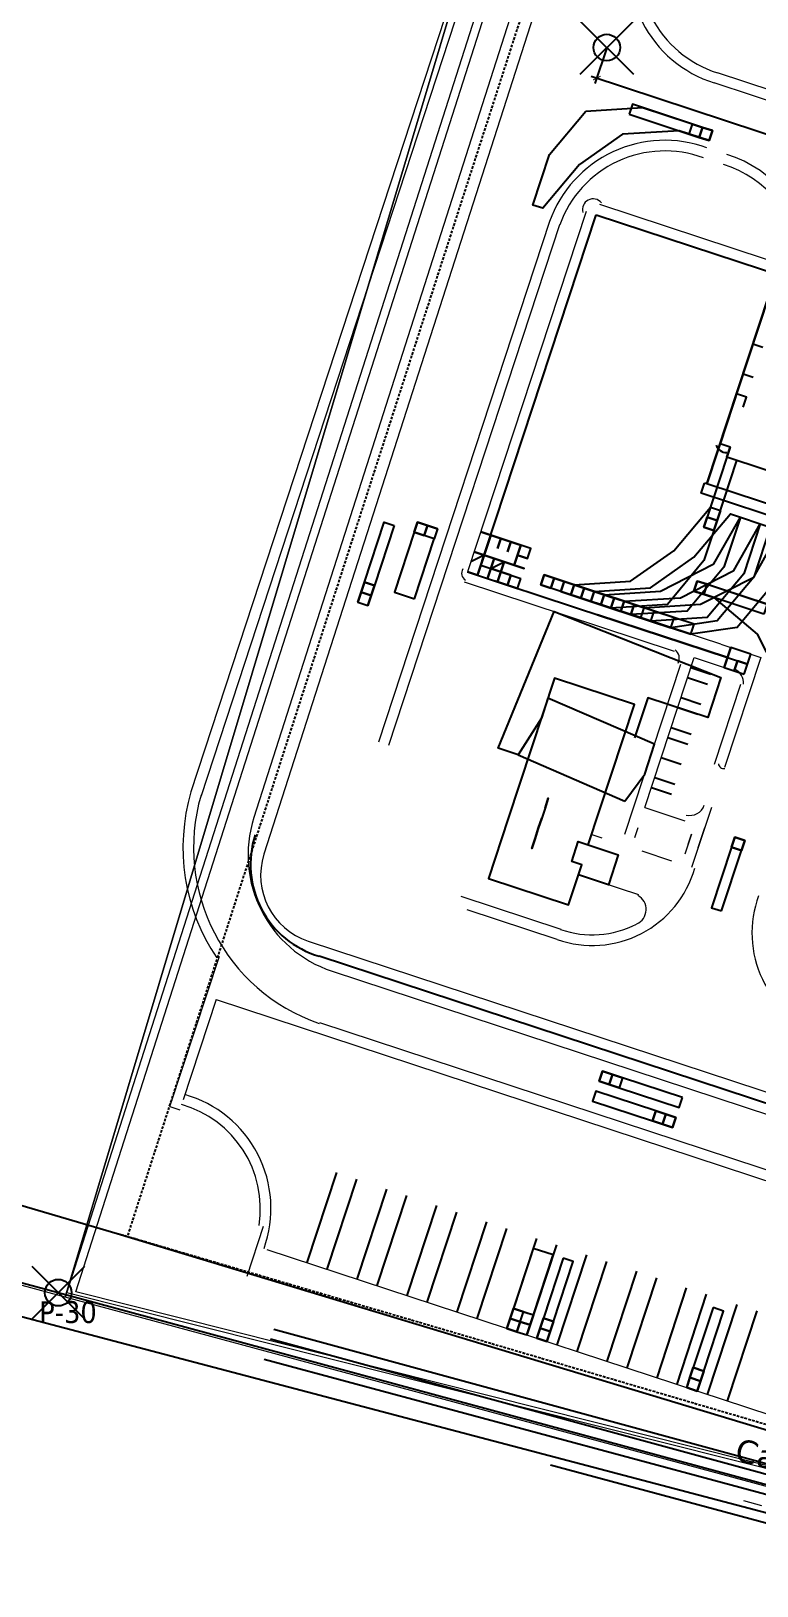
# Model space of a CAD drawing. Header units: metres. Extents: x 2 to 659295185, y -28 to 1124222152.
# Drawn here: x 654342.6 to 654479.2, y 1123222.7 to 1123515.1 of the extents above; entities that cross this region are included whole.
import ezdxf

# ---------------------------------------------------------------- set-up
doc = ezdxf.new("R2010")
doc.units = ezdxf.units.M
doc.header["$MEASUREMENT"] = 0
doc.header["$PDMODE"] = 35
doc.header["$PDSIZE"] = 5
for name, pattern in [('ACAD_ISO02W100', [15, 12, -3]), ('ACAD_ISO03W100', [30, 12, -18]), ('HIDDEN', [0.375, 0.25, -0.125])]:
    doc.linetypes.add(name, pattern=pattern)
doc.layers.get('0').update_dxf_attribs({"linetype": 'CONTINUOUS'})
for name, color, linetype in [('000PAREDES', 2, 'CONTINUOUS'), ('Acotado', 7, 'CONTINUOUS'), ('Canal de Riego', 5, 'CONTINUOUS'), ('COLUMNA', 9, 'CONTINUOUS'), ('CURVAS', 2, 'CONTINUOUS'), ('CVL_CURV_G', 42, 'CONTINUOUS'), ('Estructura', 1, 'CONTINUOUS'), ('Gabetero', 8, 'CONTINUOUS'), ('MANZANA', 30, 'CONTINUOUS'), ('Mueble 2', 6, 'CONTINUOUS'), ('PARCELA SL', 1, 'CONTINUOUS'), ('PARED', 7, 'CONTINUOUS'), ('PIEZA', 7, 'CONTINUOUS'), ('PUERTAS', 8, 'CONTINUOUS'), ('SANIT', 8, 'CONTINUOUS'), ('TABIQUE', 6, 'CONTINUOUS'), ('Textura', 8, 'CONTINUOUS'), ('TEXTURA PISO', 251, 'CONTINUOUS'), ('TRAMA-PISO', 8, 'CONTINUOUS'), ('VIA_ACCESO', 7, 'ACAD_ISO02W100'), ('Vialidad', 1, 'CONTINUOUS'), ('Vidrio', 160, 'CONTINUOUS'), ('Vista 1', 4, 'CONTINUOUS'), ('vista 4', 8, 'CONTINUOUS'), ('ÁREAS', 7, 'CONTINUOUS')]:
    doc.layers.add(name, color=color, linetype=linetype)
doc.layers.add('acera', color=32, linetype='CONTINUOUS', lineweight=20)
doc.layers.add('muebles', color=9, linetype='CONTINUOUS', lineweight=0)
doc.styles.add('FORMAT', font='swissl.ttf')
doc.styles.get("Standard").update_dxf_attribs({"font": 'tahoma.ttf'})
doc.dimstyles.new('1-1000', dxfattribs={"dimtxt": 2.2, "dimasz": 1.13, "dimexe": 1.1, "dimexo": 0.02, "dimgap": 0.022, "dimtad": 0, "dimzin": 1, "dimdsep": 46, "dimtxsty": 'FORMAT', "dimblk": 'ARCHTICK', "dimcen": 0.02, "dimdle": 1.1, "dimazin": 1, "dimtfac": 1, "dimtofl": 0, "dimtmove": 2, "dimatfit": 3, "dimldrblk": 'ARCHTICK', "dimfxl": 1, "dimtolj": 1, "dimtzin": 1, "dimarcsym": 1})

# ---------------------------------------------------------------- blocks, each defined once
blk = doc.blocks.new('_ArchTick')
at = {"color": 0, "linetype": 'ByBlock', "const_width": 0.15}
blk.add_lwpolyline([(-0.5, -0.5), (0.5, 0.5)], dxfattribs=at)
blk = doc.blocks.new('*D2441')
at = {"layer": 'Acotado', "color": 0, "lineweight": -2, "transparency": 16777216}
for p, q in [((654450.89, 1123511.94), (654448.67, 1123505.18)), ((654447.97, 1123506.57), (654550.06, 1123472.98)), ((654660.5, 1123436.64), (654558.4, 1123470.23)), ((654661.33, 1123442.7), (654659.11, 1123435.94))]:
    blk.add_line(p, q, dxfattribs=at)
at = {"layer": 'Acotado', "color": 0, "lineweight": -2, "transparency": 16777216, "xscale": 1.13, "yscale": 1.13, "zscale": 1.13}
for p, rotation in [((654449.01, 1123506.23), 161.7875527894801), ((654659.45, 1123436.99), 341.7875527894802)]:
    blk.add_blockref('_ArchTick', p, dxfattribs=dict(at, rotation=rotation))
at = {"layer": 'Acotado', "color": 0, "transparency": 16777216, "insert": (654554.23, 1123471.61), "char_height": 2.2, "attachment_point": 5, "rotation": 341.7876, "style": 'FORMAT'}
blk.add_mtext('\\A1;221.54', dxfattribs=at)

msp = doc.modelspace()

# ---------------------------------------------------------------- linework, layer by layer
at = {"flags": 128}
for points in [[(654426.5873, 1123412.7381), (654424.7068, 1123413.3568)], [(654427.2061, 1123414.6186), (654429.0866, 1123413.9998)], [(654473.5998, 1123397.2698), (654471.7193, 1123397.8886)], [(654473.5998, 1123397.2698), (654472.9811, 1123395.3893)], [(654477.3608, 1123396.0324), (654475.4803, 1123396.6511)], [(654477.9795, 1123397.9129), (654476.099, 1123398.5316)], [(654466.1021, 1123393.4845), (654469.8631, 1123392.2471)], [(654466.7209, 1123395.365), (654470.4819, 1123394.1276)], [(654464.2459, 1123387.843), (654468.0069, 1123386.6056)], [(654464.8647, 1123389.7235), (654468.6257, 1123388.4861)], [(654463.0085, 1123384.082), (654466.7695, 1123382.8446)], [(654462.3898, 1123382.2015), (654466.1507, 1123380.9641)], [(654461.1523, 1123378.4405), (654464.9133, 1123377.2031)], [(654459.2961, 1123372.799), (654463.0571, 1123371.5616)], [(654459.9148, 1123374.6795), (654463.6758, 1123373.4421)], [(654439.278, 1123368.9651), (654439.8967, 1123370.8456), (654439.278, 1123368.9651), (654438.6592, 1123367.0846), (654438.0124, 1123365.1186), (654437.3937, 1123363.2381), (654436.7749, 1123361.3576), (654437.3937, 1123363.2381), (654436.7749, 1123361.3576), (654437.3937, 1123363.2381), (654436.7749, 1123361.3576), (654437.3937, 1123363.2381), (654438.0124, 1123365.1186), (654437.3937, 1123363.2381), (654438.0124, 1123365.1186), (654438.6592, 1123367.0846), (654438.0124, 1123365.1186)], [(654400.0473, 1123300.4045), (654394.4787, 1123283.48)], [(654403.8083, 1123299.167), (654398.2397, 1123282.2425)], [(654409.4498, 1123297.3109), (654403.8812, 1123280.3864)], [(654413.2108, 1123296.0734), (654407.6422, 1123279.1489)], [(654418.8523, 1123294.2172), (654413.2837, 1123277.2927)], [(654422.6133, 1123292.9797), (654417.0447, 1123276.0553)], [(654428.2548, 1123291.1236), (654422.6862, 1123274.1991)], [(654432.0158, 1123289.8861), (654426.4472, 1123272.9616)], [(654437.6573, 1123288.0299), (654432.0887, 1123271.1054)], [(654441.4183, 1123286.7925), (654435.8497, 1123269.868)], [(654447.0598, 1123284.9363), (654441.4912, 1123268.0118)], [(654450.8208, 1123283.6988), (654445.2522, 1123266.7743)], [(654456.4623, 1123281.8426), (654450.8937, 1123264.9181)], [(654460.2232, 1123280.6052), (654454.6547, 1123263.6807)], [(654465.8647, 1123278.749), (654460.2962, 1123261.8245)], [(654469.6257, 1123277.5115), (654464.0572, 1123260.587)], [(654475.3527, 1123275.6272), (654469.7842, 1123258.7027)], [(654479.1137, 1123274.3897), (654473.5452, 1123257.4652)]]:
    msp.add_lwpolyline(points, dxfattribs=at)
at = {"layer": '000PAREDES', "flags": 128}
for points in [[(654181.86, 1123340.9322), (654358.7735, 1123288.9756)], [(654358.7735, 1123288.9756), (654517.8529, 1123240.8472)]]:
    msp.add_lwpolyline(points, dxfattribs=at)
at = {"layer": 'acera'}
msp.add_line((654580.823, 1123469.2105), (654471.116, 1123505.3067), dxfattribs=at)
at = {"layer": 'acera', "flags": 128}
for points in [[(654475.2877, 1123636.7621), (654386.3908, 1123360.2667, 0.41222559), (654394.7038, 1123343.9389), (654534.7679, 1123297.8544)], [(654461.6271, 1123607.9116), (654384.4882, 1123367.1561, 0.41193128), (654399.2029, 1123338.2904), (654533.5305, 1123294.0934)]]:
    msp.add_lwpolyline(points, format="xyb", dxfattribs=at)
for points in [[(654432.8015, 1123548.9826), (654374.5752, 1123371.2808)], [(654429.5388, 1123545.3591), (654372.6483, 1123372.0069)], [(654582.7559, 1123470.6803), (654471.7209, 1123507.2135)], [(654447.0092, 1123481.1402), (654424.7068, 1123413.3568)], [(654449.5366, 1123482.4875), (654487.1466, 1123470.1129)], [(654440.1303, 1123479.2354), (654407.9282, 1123381.364)], [(654442.0108, 1123478.6167), (654409.8087, 1123380.7453)], [(654424.0881, 1123411.4763), (654442.8931, 1123405.289)], [(654442.8931, 1123405.289), (654463.5786, 1123398.483)], [(654472.338, 1123399.7691), (654449.7721, 1123407.1938)], [(654472.338, 1123399.7691), (654479.86, 1123397.2941)], [(654454.322, 1123364.0153), (654464.8404, 1123395.9837)], [(654458.0586, 1123369.038), (654467.3396, 1123397.2455)], [(654467.3396, 1123397.2455), (654474.8616, 1123394.7706)], [(654479.86, 1123397.2941), (654473.054, 1123376.6086)], [(654471.1735, 1123377.2274), (654476.1234, 1123392.2714)], [(654458.0586, 1123369.038), (654465.5806, 1123366.5631)], [(654459.9391, 1123368.4193), (654465.5806, 1123366.5631)], [(654470.5791, 1123369.0866), (654466.8667, 1123357.8036)], [(654448.0617, 1123363.9909), (654449.9422, 1123363.3722)], [(654456.2025, 1123363.3965), (654456.8212, 1123365.277)], [(654466.8424, 1123364.0639), (654465.605, 1123360.3029)], [(654466.2237, 1123362.1834), (654466.8424, 1123364.0639)], [(654468.1042, 1123361.5646), (654469.3416, 1123365.3256)], [(654457.4642, 1123360.8973), (654463.1057, 1123359.0411)], [(654445.5587, 1123356.3835), (654456.8417, 1123352.6711)], [(654442.2831, 1123346.1225), (654423.4781, 1123352.3098)], [(654441.5392, 1123344.2341), (654424.6147, 1123349.8026)], [(654368.6975, 1123312.8034), (654378.0066, 1123341.0964)], [(654377.4122, 1123332.9556), (654371.1967, 1123314.0652)], [(654377.4122, 1123332.9556), (654520.4156, 1123285.9041)], [(654396.8359, 1123328.6488), (654521.0343, 1123287.7846)], [(654368.6975, 1123312.8034), (654370.578, 1123312.1847)], [(654383.22, 1123280.9322), (654386.3137, 1123290.3347)], [(654386.9567, 1123285.9549), (654499.8721, 1123248.803)]]:
    msp.add_lwpolyline(points, dxfattribs=at)
at = {"layer": 'acera'}
for centre, radius, start, end in [((654472.9046, 1123377.3836), 1, 185.157186, 280.915934), ((654365.4277, 1123293.6395), 22.28, 340.356535, 74.228179), ((654365.4277, 1123293.6395), 20.28, 351.008556, 74.479136)]:
    msp.add_arc(centre, radius, start, end, dxfattribs=at)
for centre, major_axis, start_param, end_param in [((654478.0524, 1123527.2359), (11.2932, -20.0366), 3.87899652, 5.46358957), ((654478.0331, 1123527.2424), (10.3111, -18.2943), 3.87878662, 5.46463903), ((654461.8048, 1123471.5269), (-21.8256, 7.2555), 4.68165392, 6.26242738), ((654461.8048, 1123471.5269), (-19.9277, 6.6246), 4.6783816, 6.2601838), ((654466.61, 1123469.9423), (-19.9162, 6.6208), 3.55918526, 4.73220603), ((654466.6027, 1123469.9319), (-21.8256, 7.2555), 3.52506043, 4.73055447), ((654448.3208, 1123481.5131), (1.4733, 1.3525), 6.21615805, 8.95908251), ((654425.073, 1123413.127), (1.4732, -0.2821), 2.77038511, 4.36361509), ((654462.5516, 1123397.1111), (1.8995, -0.626), 6.14386635, 7.52971367), ((654473.6379, 1123392.4107), (2.8491, -0.9396), 0.26257411, 1.41099162), ((654408.1406, 1123361.5524), (-30.4553, 17.2474), 0.23065284, 1.75514606), ((654408.1406, 1123361.5524), (-32.1956, 18.233), 0.22883102, 1.11166589), ((654466.4473, 1123370.5563), (2.8497, -0.9376), 4.81654623, 6.23968782), ((654448.2056, 1123363.1084), (6.2508, 18.9981), 3.12201808, 4.75329542), ((654455.2987, 1123349.8914), (0.9376, 2.8497), 3.88255212, 6.09431997), ((654498.2023, 1123345.4641), (-6.2508, -18.9981), 4.67225589, 6.28928767), ((654448.2056, 1123363.1084), (5.6257, 17.0983), 3.11998911, 3.93792471)]:
    msp.add_ellipse(centre, major_axis=major_axis, ratio=1, start_param=start_param, end_param=end_param, dxfattribs=at)
at = {"layer": 'Acotado'}
for p, q in [((654347.6777, 1123277.8224), (654203.7279, 1123315.8206)), ((654522.1279, 1123230.5025), (654347.6777, 1123277.8224))]:
    msp.add_line(p, q, dxfattribs=at)
msp.add_point((654347.6777, 1123277.8224), dxfattribs=at)
at = {"layer": 'Canal de Riego'}
for points in [[(654388.2671, 1123270.9352), (654499.2777, 1123240.6623)], [(654498.659, 1123238.7818), (654387.6484, 1123269.0547)]]:
    msp.add_lwpolyline(points, dxfattribs=at)
at = {"layer": 'COLUMNA'}
for points in [[(654424.7068, 1123413.3568), (654426.5873, 1123412.7381)], [(654472.9811, 1123395.3893), (654473.5998, 1123397.2698)], [(654474.8616, 1123394.7706), (654475.4803, 1123396.6511)]]:
    msp.add_lwpolyline(points, dxfattribs=at)
at = {"layer": 'CURVAS', "lineweight": 0}
for points in [[(654349, 1123277), (654205, 1123316), (654415, 1123988), (654543, 1123924), (654349, 1123277)], [(654523, 1123230), (654349, 1123277), (654543, 1123924), (654601, 1123889), (654601, 1123826), (654687, 1123450), (654509, 1123414), (654592, 1123230), (654523, 1123230)]]:
    msp.add_lwpolyline(points, dxfattribs=at)
at = {"layer": 'CVL_CURV_G', "color": 7, "flags": 128}
msp.add_lwpolyline([(654447.4149, 1123362.025), (654456.1052, 1123388.4374), (654441.0612, 1123393.3873), (654432.3709, 1123366.9748), (654428.6585, 1123355.6918), (654443.7025, 1123350.742), (654446.1774, 1123358.264), (654444.2969, 1123358.8827), (654445.5344, 1123362.6437), (654447.4149, 1123362.025), (654453.0564, 1123360.1688), (654451.2002, 1123354.5273), (654445.5587, 1123356.3835)], dxfattribs=at)
at = {"layer": 'Estructura', "linetype": 'HIDDEN', "ltscale": 2, "flags": 128}
for points in [[(654473.4072, 1123637.3809), (654360.654, 1123288.3569)], [(654358.7735, 1123288.9756), (654537.4821, 1123236.4284)]]:
    msp.add_lwpolyline(points, dxfattribs=at)
at = {"layer": 'Estructura', "flags": 128}
for points in [[(654427.1818, 1123420.8788), (654429.0622, 1123420.2601)], [(654425.9443, 1123417.1178), (654427.8248, 1123416.4991)], [(654424.7068, 1123413.3568), (654426.5873, 1123412.7381)]]:
    msp.add_lwpolyline(points, close=True, dxfattribs=at)
for points in [[(654436.5842, 1123417.7851), (654434.7037, 1123418.4039)], [(654435.3468, 1123414.0241), (654433.4663, 1123414.6429)], [(654434.1093, 1123410.2631), (654432.2288, 1123410.8819)]]:
    msp.add_lwpolyline(points, dxfattribs=at)
at = {"layer": 'Gabetero', "linetype": 'ACAD_ISO03W100', "ltscale": 0.2}
msp.add_lwpolyline([(654429.0622, 1123420.2601), (654427.1818, 1123420.8788)], dxfattribs=at)
msp.add_lwpolyline([(654426.5873, 1123412.7381), (654427.2061, 1123414.6186), (654432.8476, 1123412.7624), (654432.2288, 1123410.8819)], close=True, dxfattribs=at)
at = {"layer": 'MANZANA', "lineweight": -3}
msp.add_line((656566, 1122688), (653627, 1123461), dxfattribs=at)
at = {"layer": 'Mueble 2', "flags": 128}
for points in [[(654475.4803, 1123396.6511), (654474.8616, 1123394.7706)], [(654475.4803, 1123396.6511), (654477.3608, 1123396.0324)], [(654477.9795, 1123397.9129), (654476.099, 1123398.5316)], [(654477.9795, 1123397.9129), (654476.099, 1123398.5316)], [(654476.7421, 1123394.1519), (654477.9795, 1123397.9129)], [(654477.3608, 1123396.0324), (654477.9795, 1123397.9129)], [(654477.3608, 1123396.0324), (654477.9795, 1123397.9129)], [(654474.8616, 1123394.7706), (654476.7421, 1123394.1519)]]:
    msp.add_lwpolyline(points, dxfattribs=at)
at = {"layer": 'muebles', "flags": 128}
msp.add_lwpolyline([(654431.5858, 1123415.2616), (654429.7053, 1123415.8803)], dxfattribs=at)
msp.add_lwpolyline([(654431.5858, 1123415.2616), (654429.7053, 1123415.8803), (654431.5858, 1123415.2616)], close=True, dxfattribs=at)
at = {"layer": 'PARCELA SL', "lineweight": 0}
for points in [[(654553.2977, 1123914.8224), (654590.2977, 1123893.8224), (654650.2977, 1123875.8224), (654699.2977, 1123833.8224), (654519.2977, 1123451.8224), (654600.2977, 1123415.8224), (654524.2977, 1123233.8224), (654349.2977, 1123277.8224), (654553.2977, 1123914.8224)], [(654555, 1123915), (654592, 1123894), (654652, 1123876), (654701, 1123834), (654521, 1123452), (654602, 1123416), (654526, 1123234), (654351, 1123278), (654555, 1123915)]]:
    msp.add_lwpolyline(points, dxfattribs=at)
at = {"layer": 'PARED', "flags": 128}
for points in [[(654426.5873, 1123412.7381), (654448.8897, 1123480.5215)], [(654426.5873, 1123412.7381), (654448.8897, 1123480.5215)], [(654448.8897, 1123480.5215), (654484.6192, 1123468.7656)], [(654448.8897, 1123480.5215), (654484.6192, 1123468.7656)], [(654494.1676, 1123428.1106), (654473.4821, 1123434.9167)], [(654429.0622, 1123420.2601), (654427.8248, 1123416.4991)], [(654429.0622, 1123420.2601), (654428.4435, 1123418.3796)], [(654429.0622, 1123420.2601), (654434.7037, 1123418.4039)], [(654434.7037, 1123418.4039), (654429.0622, 1123420.2601)], [(654426.5873, 1123412.7381), (654427.8248, 1123416.4991)], [(654427.8248, 1123416.4991), (654429.7053, 1123415.8803)], [(654427.8248, 1123416.4991), (654429.7053, 1123415.8803)], [(654433.4663, 1123414.6429), (654434.085, 1123416.5234)], [(654434.085, 1123416.5234), (654433.4663, 1123414.6429)], [(654424.7068, 1123413.3568), (654434.1093, 1123410.2631)], [(654428.4678, 1123412.1193), (654429.0866, 1123413.9998)], [(654428.4678, 1123412.1193), (654429.0866, 1123413.9998)], [(654429.7053, 1123415.8803), (654431.5858, 1123415.2616)], [(654429.7053, 1123415.8803), (654431.5858, 1123415.2616)], [(654430.9671, 1123413.3811), (654430.3483, 1123411.5006)], [(654430.9671, 1123413.3811), (654430.3483, 1123411.5006)], [(654432.8476, 1123412.7624), (654430.9671, 1123413.3811)], [(654430.9671, 1123413.3811), (654432.8476, 1123412.7624)], [(654431.5858, 1123415.2616), (654435.3468, 1123414.0241)], [(654431.5858, 1123415.2616), (654433.4663, 1123414.6429)], [(654433.4663, 1123414.6429), (654435.3468, 1123414.0241)], [(654426.5873, 1123412.7381), (654462.3168, 1123400.9822)], [(654426.5873, 1123412.7381), (654462.3168, 1123400.9822)], [(654426.5873, 1123412.7381), (654428.4678, 1123412.1193)], [(654428.4678, 1123412.1193), (654430.3483, 1123411.5006)], [(654432.8476, 1123412.7624), (654432.2288, 1123410.8819)], [(654432.8476, 1123412.7624), (654434.7281, 1123412.1436)], [(654432.8476, 1123412.7624), (654434.7281, 1123412.1436)], [(654434.1093, 1123410.2631), (654434.7281, 1123412.1436)], [(654434.1093, 1123410.2631), (654434.7281, 1123412.1436)], [(654449.1533, 1123405.3133), (654473.5998, 1123397.2698)], [(654473.5998, 1123397.2698), (654449.1533, 1123405.3133)], [(654474.2185, 1123399.1503), (654472.9811, 1123395.3893)], [(654474.2185, 1123399.1503), (654472.9811, 1123395.3893)], [(654474.2185, 1123399.1503), (654473.5998, 1123397.2698)], [(654474.2185, 1123399.1503), (654473.5998, 1123397.2698)], [(654476.099, 1123398.5316), (654474.2185, 1123399.1503)], [(654476.099, 1123398.5316), (654474.2185, 1123399.1503)], [(654473.5998, 1123397.2698), (654475.4803, 1123396.6511)], [(654474.8616, 1123394.7706), (654475.4803, 1123396.6511)], [(654472.9811, 1123395.3893), (654474.8616, 1123394.7706)]]:
    msp.add_lwpolyline(points, dxfattribs=at)
for points in [[(654428.4435, 1123418.3796), (654429.0622, 1123420.2601)], [(654429.0622, 1123420.2601), (654428.4435, 1123418.3796), (654429.0622, 1123420.2601)], [(654429.0622, 1123420.2601), (654428.4435, 1123418.3796)]]:
    msp.add_lwpolyline(points, close=True, dxfattribs=at)
at = {"layer": 'PARED'}
msp.add_point((654450.8972, 1123511.9592), dxfattribs=at)
at = {"layer": 'PIEZA', "flags": 128}
for points in [[(654427.8248, 1123416.4991), (654425.3256, 1123415.2373)], [(654427.2061, 1123414.6186), (654427.8248, 1123416.4991), (654427.2061, 1123414.6186), (654427.8248, 1123416.4991), (654427.2061, 1123414.6186), (654427.8248, 1123416.4991), (654427.2061, 1123414.6186), (654427.8248, 1123416.4991), (654425.9443, 1123417.1178)], [(654426.5873, 1123412.7381), (654427.2061, 1123414.6186), (654427.8248, 1123416.4991)], [(654429.7053, 1123415.8803), (654429.0866, 1123413.9998), (654429.7053, 1123415.8803), (654429.0866, 1123413.9998), (654429.7053, 1123415.8803), (654429.0866, 1123413.9998), (654429.7053, 1123415.8803), (654427.8248, 1123416.4991), (654427.2061, 1123414.6186), (654427.8248, 1123416.4991), (654427.2061, 1123414.6186)], [(654427.2061, 1123414.6186), (654427.8248, 1123416.4991)], [(654435.9655, 1123415.9046), (654434.085, 1123416.5234), (654435.9655, 1123415.9046), (654436.5842, 1123417.7851), (654434.7037, 1123418.4039)], [(654429.0866, 1123413.9998), (654428.4678, 1123412.1193)], [(654431.5858, 1123415.2616), (654430.9671, 1123413.3811), (654431.5858, 1123415.2616), (654429.7053, 1123415.8803), (654429.0866, 1123413.9998), (654429.7053, 1123415.8803), (654429.0866, 1123413.9998), (654429.7053, 1123415.8803), (654429.0866, 1123413.9998), (654429.7053, 1123415.8803), (654429.0866, 1123413.9998), (654429.7053, 1123415.8803), (654429.0866, 1123413.9998), (654429.7053, 1123415.8803), (654429.0866, 1123413.9998), (654429.7053, 1123415.8803), (654429.0866, 1123413.9998)], [(654430.9671, 1123413.3811), (654429.0866, 1123413.9998), (654430.9671, 1123413.3811), (654432.8476, 1123412.7624)], [(654431.5858, 1123415.2616), (654430.9671, 1123413.3811)], [(654433.4663, 1123414.6429), (654431.5858, 1123415.2616), (654433.4663, 1123414.6429), (654435.3468, 1123414.0241)]]:
    msp.add_lwpolyline(points, dxfattribs=at)
for points in [[(654427.2061, 1123414.6186), (654427.8248, 1123416.4991), (654427.2061, 1123414.6186)], [(654428.4678, 1123412.1193), (654429.0866, 1123413.9998)], [(654430.3483, 1123411.5006), (654430.9671, 1123413.3811)], [(654430.3483, 1123411.5006), (654430.9671, 1123413.3811)], [(654430.9671, 1123413.3811), (654431.5858, 1123415.2616)]]:
    msp.add_lwpolyline(points, close=True, dxfattribs=at)
at = {"layer": 'PUERTAS', "flags": 128}
msp.add_lwpolyline([(654429.0866, 1123413.9998), (654431.5858, 1123415.2616), (654430.9671, 1123413.3811), (654429.0866, 1123413.9998), (654429.7053, 1123415.8803)], dxfattribs=at)
for points in [[(654430.9671, 1123413.3811), (654431.5858, 1123415.2616)], [(654433.4663, 1123414.6429), (654435.3468, 1123414.0241)]]:
    msp.add_lwpolyline(points, close=True, dxfattribs=at)
at = {"layer": 'SANIT', "flags": 128}
for points in [[(654429.0622, 1123420.2601), (654427.8248, 1123416.4991)], [(654430.324, 1123417.7608), (654430.9427, 1123419.6413)], [(654430.324, 1123417.7608), (654430.9427, 1123419.6413)], [(654430.9427, 1123419.6413), (654430.324, 1123417.7608)], [(654430.9427, 1123419.6413), (654430.324, 1123417.7608)], [(654432.2045, 1123417.1421), (654432.8232, 1123419.0226)], [(654432.2045, 1123417.1421), (654432.8232, 1123419.0226)], [(654432.8232, 1123419.0226), (654432.2045, 1123417.1421)], [(654432.8232, 1123419.0226), (654432.2045, 1123417.1421)], [(654434.085, 1123416.5234), (654434.7037, 1123418.4039)], [(654434.085, 1123416.5234), (654434.7037, 1123418.4039)], [(654434.7037, 1123418.4039), (654434.085, 1123416.5234)], [(654434.7037, 1123418.4039), (654434.085, 1123416.5234)], [(654426.5873, 1123412.7381), (654427.2061, 1123414.6186)], [(654428.4678, 1123412.1193), (654429.0866, 1123413.9998)], [(654430.3483, 1123411.5006), (654430.9671, 1123413.3811)]]:
    msp.add_lwpolyline(points, dxfattribs=at)
for points in [[(654427.2061, 1123414.6186), (654426.5873, 1123412.7381), (654427.2061, 1123414.6186)], [(654429.0866, 1123413.9998), (654428.4678, 1123412.1193), (654429.0866, 1123413.9998)], [(654430.9671, 1123413.3811), (654430.3483, 1123411.5006), (654430.9671, 1123413.3811)]]:
    msp.add_lwpolyline(points, close=True, dxfattribs=at)
at = {"layer": 'SANIT'}
msp.add_lwpolyline([(654433.4663, 1123414.6429), (654431.5858, 1123415.2616)], dxfattribs=at)
at = {"layer": 'TABIQUE', "flags": 128}
for points in [[(654427.8248, 1123416.4991), (654429.7053, 1123415.8803)], [(654426.5873, 1123412.7381), (654427.2061, 1123414.6186)], [(654426.5873, 1123412.7381), (654427.2061, 1123414.6186)], [(654427.2061, 1123414.6186), (654429.0866, 1123413.9998)], [(654427.2061, 1123414.6186), (654429.0866, 1123413.9998)], [(654430.9671, 1123413.3811), (654429.0866, 1123413.9998)], [(654430.3483, 1123411.5006), (654430.9671, 1123413.3811)], [(654430.3483, 1123411.5006), (654430.9671, 1123413.3811)], [(654432.2288, 1123410.8819), (654432.8476, 1123412.7624)], [(654432.2288, 1123410.8819), (654432.8476, 1123412.7624)], [(654434.1093, 1123410.2631), (654432.2288, 1123410.8819)], [(654434.1093, 1123410.2631), (654434.7281, 1123412.1436)], [(654434.1093, 1123410.2631), (654434.7281, 1123412.1436)]]:
    msp.add_lwpolyline(points, dxfattribs=at)
at = {"layer": 'Textura'}
for points in [[(654446.9644, 1123500.0064), (654457.6044, 1123500.6737), (654470.7679, 1123496.3426), (654470.1491, 1123494.4621), (654464.5076, 1123496.3183), (654453.8677, 1123495.651), (654445.7513, 1123489.9852), (654438.8685, 1123481.7347), (654436.988, 1123482.3534), (654440.1098, 1123491.8414)], [(654444.7493, 1123410.9305), (654455.3892, 1123411.5978), (654463.5338, 1123417.3491), (654470.3884, 1123425.5142), (654472.2689, 1123424.8954), (654469.1753, 1123415.4929), (654462.2925, 1123407.2424), (654451.6526, 1123406.5751), (654438.4891, 1123410.9062), (654439.1078, 1123412.7867)], [(654448.5103, 1123409.693), (654459.1502, 1123410.3604), (654467.2948, 1123416.1117), (654474.1494, 1123424.2767), (654476.0299, 1123423.658), (654472.9363, 1123414.2555), (654466.0535, 1123406.005), (654455.4136, 1123405.3376), (654442.2501, 1123409.6687), (654442.8688, 1123411.5492)], [(654450.3908, 1123409.0743), (654461.0307, 1123409.7417), (654471.0558, 1123414.8742), (654476.0299, 1123423.658), (654479.7909, 1123422.4205), (654476.6973, 1123413.018), (654469.8145, 1123404.7675), (654459.1745, 1123404.1002), (654446.0111, 1123408.4313), (654446.6298, 1123410.3118)], [(654454.1518, 1123407.8368), (654464.7917, 1123408.5042), (654474.8168, 1123413.6368), (654479.7909, 1123422.4205), (654481.6714, 1123421.8018), (654478.5778, 1123412.3993), (654471.695, 1123404.1488), (654462.9355, 1123402.8627), (654449.7721, 1123407.1938), (654450.3908, 1123409.0743)], [(654457.9128, 1123406.5994), (654468.5527, 1123407.2667), (654478.5778, 1123412.3993), (654483.5519, 1123421.1831), (654485.4324, 1123420.5643), (654482.3388, 1123411.1618), (654475.456, 1123402.9113), (654466.6965, 1123401.6252), (654453.5331, 1123405.9563), (654454.1518, 1123407.8368)], [(654471.052, 1123408.5285), (654479.217, 1123401.6739), (654484.2641, 1123391.6769), (654483.0509, 1123381.6557), (654484.9314, 1123381.037), (654488.0251, 1123390.4395), (654487.3577, 1123401.0794), (654481.0732, 1123407.3154), (654467.9097, 1123411.6465), (654467.291, 1123409.766)], [(654454.2976, 1123370.2755), (654458.0343, 1123375.2982), (654459.8905, 1123380.9397), (654439.8238, 1123389.6263), (654438.5863, 1123385.8653), (654434.2309, 1123378.962)]]:
    msp.add_lwpolyline(points, close=True, dxfattribs=at)
at = {"layer": 'Textura', "flags": 128}
msp.add_lwpolyline([(654434.7037, 1123418.4039), (654434.085, 1123416.5234)], dxfattribs=at)
at = {"layer": 'Textura'}
msp.add_lwpolyline([(654434.2309, 1123378.962), (654430.4699, 1123380.1995), (654441.0126, 1123405.9077), (654472.3624, 1123393.5088), (654469.8874, 1123385.9868), (654458.6044, 1123389.6992), (654456.1295, 1123382.1772)], dxfattribs=at)
at = {"layer": 'TEXTURA PISO', "flags": 128}
for points in [[(654455.1051, 1123499.412), (654466.3881, 1123495.6996), (654467.0069, 1123497.5801), (654455.7239, 1123501.2925)], [(654468.2686, 1123495.0809), (654466.3881, 1123495.6996)], [(654466.3881, 1123495.6996), (654468.2686, 1123495.0809), (654466.3881, 1123495.6996)], [(654467.0069, 1123497.5801), (654468.8874, 1123496.9614), (654467.0069, 1123497.5801)], [(654467.0069, 1123497.5801), (654468.8874, 1123496.9614)], [(654468.2686, 1123495.0809), (654468.8874, 1123496.9614), (654468.2686, 1123495.0809)], [(654468.8874, 1123496.9614), (654468.2686, 1123495.0809)], [(654470.7679, 1123496.3426), (654468.8874, 1123496.9614), (654470.7679, 1123496.3426)], [(654470.7679, 1123496.3426), (654468.8874, 1123496.9614)], [(654470.7679, 1123496.3426), (654468.8874, 1123496.9614)], [(654470.7679, 1123496.3426), (654470.1491, 1123494.4621)], [(654470.1491, 1123494.4621), (654470.7679, 1123496.3426)], [(654470.1491, 1123494.4621), (654468.2686, 1123495.0809)], [(654470.1491, 1123494.4621), (654468.2686, 1123495.0809)], [(654468.2686, 1123495.0809), (654470.1491, 1123494.4621), (654468.2686, 1123495.0809)], [(654473.4821, 1123434.9167), (654469.7697, 1123423.6337), (654471.6502, 1123423.0149), (654475.3626, 1123434.2979)], [(654410.9003, 1123422.0676), (654407.1879, 1123410.7846), (654405.3074, 1123411.4034), (654409.0198, 1123422.6864)], [(654414.6613, 1123420.8302), (654415.28, 1123422.7107), (654414.6613, 1123420.8302)], [(654415.28, 1123422.7107), (654414.6613, 1123420.8302)], [(654415.28, 1123422.7107), (654417.1605, 1123422.0919)], [(654417.1605, 1123422.0919), (654415.28, 1123422.7107)], [(654417.1605, 1123422.0919), (654416.5418, 1123420.2114)], [(654417.1605, 1123422.0919), (654419.041, 1123421.4732), (654418.4223, 1123419.5927), (654416.5418, 1123420.2114)], [(654419.041, 1123421.4732), (654417.1605, 1123422.0919), (654419.041, 1123421.4732)], [(654469.7697, 1123423.6337), (654469.151, 1123421.7532), (654469.7697, 1123423.6337)], [(654469.7697, 1123423.6337), (654471.6502, 1123423.0149), (654469.7697, 1123423.6337)], [(654471.6502, 1123423.0149), (654469.7697, 1123423.6337)], [(654471.0315, 1123421.1344), (654471.6502, 1123423.0149)], [(654471.6502, 1123423.0149), (654471.0315, 1123421.1344), (654471.6502, 1123423.0149)], [(654414.7099, 1123408.3097), (654418.4223, 1123419.5927), (654414.6613, 1123420.8302), (654410.9489, 1123409.5472)], [(654416.5418, 1123420.2114), (654414.6613, 1123420.8302)], [(654416.5418, 1123420.2114), (654414.6613, 1123420.8302), (654416.5418, 1123420.2114)], [(654471.0315, 1123421.1344), (654469.151, 1123421.7532)], [(654404.6887, 1123409.5229), (654404.07, 1123407.6424), (654405.9505, 1123407.0236), (654406.5692, 1123408.9041), (654407.1879, 1123410.7846), (654405.3074, 1123411.4034)], [(654405.3074, 1123411.4034), (654404.6887, 1123409.5229), (654405.3074, 1123411.4034)], [(654405.3074, 1123411.4034), (654407.1879, 1123410.7846), (654405.3074, 1123411.4034)], [(654406.5692, 1123408.9041), (654407.1879, 1123410.7846), (654406.5692, 1123408.9041)], [(654407.1879, 1123410.7846), (654406.5692, 1123408.9041), (654407.1879, 1123410.7846)], [(654439.1078, 1123412.7867), (654438.4891, 1123410.9062), (654440.3696, 1123410.2875), (654438.4891, 1123410.9062)], [(654440.9883, 1123412.168), (654439.1078, 1123412.7867)], [(654440.9883, 1123412.168), (654440.3696, 1123410.2875), (654440.9883, 1123412.168), (654440.3696, 1123410.2875), (654440.9883, 1123412.168), (654440.3696, 1123410.2875), (654440.9883, 1123412.168), (654440.3696, 1123410.2875), (654440.9883, 1123412.168), (654440.3696, 1123410.2875), (654440.9883, 1123412.168), (654440.3696, 1123410.2875), (654440.9883, 1123412.168)], [(654440.9883, 1123412.168), (654442.8688, 1123411.5492)], [(654442.8688, 1123411.5492), (654442.2501, 1123409.6687)], [(654442.2501, 1123409.6687), (654442.8688, 1123411.5492)], [(654454.1518, 1123407.8368), (654442.8688, 1123411.5492), (654442.2501, 1123409.6687), (654453.5331, 1123405.9563)], [(654442.8688, 1123411.5492), (654442.2501, 1123409.6687), (654442.8688, 1123411.5492), (654442.2501, 1123409.6687)], [(654442.8688, 1123411.5492), (654442.2501, 1123409.6687)], [(654444.7493, 1123410.9305), (654442.8688, 1123411.5492)], [(654444.7493, 1123410.9305), (654442.8688, 1123411.5492), (654444.7493, 1123410.9305)], [(654444.7493, 1123410.9305), (654442.8688, 1123411.5492), (654444.7493, 1123410.9305)], [(654444.1306, 1123409.05), (654444.7493, 1123410.9305), (654444.1306, 1123409.05), (654444.7493, 1123410.9305), (654444.1306, 1123409.05), (654444.7493, 1123410.9305), (654444.1306, 1123409.05), (654444.7493, 1123410.9305), (654444.1306, 1123409.05), (654444.7493, 1123410.9305)], [(654444.1306, 1123409.05), (654444.7493, 1123410.9305)], [(654444.7493, 1123410.9305), (654444.1306, 1123409.05), (654444.7493, 1123410.9305)], [(654457.9128, 1123406.5994), (654444.7493, 1123410.9305), (654444.1306, 1123409.05), (654457.294, 1123404.7189)], [(654467.291, 1123409.766), (654467.9097, 1123411.6465), (654467.291, 1123409.766), (654467.9097, 1123411.6465), (654467.291, 1123409.766), (654467.9097, 1123411.6465), (654467.291, 1123409.766), (654467.9097, 1123411.6465), (654467.291, 1123409.766), (654467.9097, 1123411.6465), (654467.291, 1123409.766), (654467.9097, 1123411.6465), (654467.291, 1123409.766)], [(654467.9097, 1123411.6465), (654467.291, 1123409.766), (654467.9097, 1123411.6465)], [(654467.291, 1123409.766), (654467.9097, 1123411.6465)], [(654467.291, 1123409.766), (654467.9097, 1123411.6465), (654469.7902, 1123411.0277), (654467.9097, 1123411.6465)], [(654469.7902, 1123411.0277), (654467.9097, 1123411.6465), (654469.7902, 1123411.0277)], [(654467.9097, 1123411.6465), (654469.7902, 1123411.0277)], [(654469.1715, 1123409.1472), (654469.7902, 1123411.0277), (654469.1715, 1123409.1472)], [(654480.4545, 1123405.4349), (654469.1715, 1123409.1472), (654469.7902, 1123411.0277), (654481.0732, 1123407.3154)], [(654404.6887, 1123409.5229), (654404.07, 1123407.6424)], [(654405.9505, 1123407.0236), (654406.5692, 1123408.9041), (654404.6887, 1123409.5229), (654406.5692, 1123408.9041)], [(654404.6887, 1123409.5229), (654406.5692, 1123408.9041), (654404.6887, 1123409.5229)], [(654404.6887, 1123409.5229), (654406.5692, 1123408.9041), (654404.6887, 1123409.5229), (654406.5692, 1123408.9041), (654404.6887, 1123409.5229), (654406.5692, 1123408.9041), (654404.6887, 1123409.5229), (654406.5692, 1123408.9041), (654404.6887, 1123409.5229), (654406.5692, 1123408.9041), (654404.6887, 1123409.5229), (654406.5692, 1123408.9041), (654404.6887, 1123409.5229)], [(654444.1306, 1123409.05), (654442.2501, 1123409.6687), (654444.1306, 1123409.05)], [(654444.1306, 1123409.05), (654442.2501, 1123409.6687), (654444.1306, 1123409.05)], [(654446.6298, 1123410.3118), (654446.0111, 1123408.4313), (654446.6298, 1123410.3118), (654446.0111, 1123408.4313), (654446.6298, 1123410.3118), (654446.0111, 1123408.4313), (654446.6298, 1123410.3118)], [(654446.6298, 1123410.3118), (654446.0111, 1123408.4313)], [(654447.8916, 1123407.8125), (654446.0111, 1123408.4313), (654447.8916, 1123407.8125)], [(654447.8916, 1123407.8125), (654446.0111, 1123408.4313), (654447.8916, 1123407.8125)], [(654448.5103, 1123409.693), (654446.6298, 1123410.3118)], [(654448.5103, 1123409.693), (654446.6298, 1123410.3118), (654448.5103, 1123409.693)], [(654448.5103, 1123409.693), (654446.6298, 1123410.3118), (654448.5103, 1123409.693)], [(654448.5103, 1123409.693), (654447.8916, 1123407.8125), (654448.5103, 1123409.693), (654447.8916, 1123407.8125), (654448.5103, 1123409.693), (654447.8916, 1123407.8125), (654448.5103, 1123409.693)], [(654448.5103, 1123409.693), (654447.8916, 1123407.8125)], [(654447.8916, 1123407.8125), (654448.5103, 1123409.693)], [(654448.5103, 1123409.693), (654447.8916, 1123407.8125), (654448.5103, 1123409.693)], [(654459.7933, 1123405.9807), (654448.5103, 1123409.693), (654447.8916, 1123407.8125), (654459.1745, 1123404.1002)], [(654450.3908, 1123409.0743), (654449.7721, 1123407.1938), (654450.3908, 1123409.0743), (654449.7721, 1123407.1938), (654450.3908, 1123409.0743), (654449.7721, 1123407.1938), (654450.3908, 1123409.0743), (654449.7721, 1123407.1938), (654450.3908, 1123409.0743), (654449.7721, 1123407.1938), (654450.3908, 1123409.0743), (654449.7721, 1123407.1938), (654450.3908, 1123409.0743)], [(654450.3908, 1123409.0743), (654449.7721, 1123407.1938)], [(654450.3908, 1123409.0743), (654452.2713, 1123408.4556)], [(654452.2713, 1123408.4556), (654450.3908, 1123409.0743), (654452.2713, 1123408.4556)], [(654452.2713, 1123408.4556), (654450.3908, 1123409.0743)], [(654451.6526, 1123406.5751), (654452.2713, 1123408.4556)], [(654451.6526, 1123406.5751), (654452.2713, 1123408.4556)], [(654452.2713, 1123408.4556), (654451.6526, 1123406.5751), (654452.2713, 1123408.4556)], [(654463.5543, 1123404.7432), (654452.2713, 1123408.4556), (654451.6526, 1123406.5751), (654462.9355, 1123402.8627)], [(654454.1518, 1123407.8368), (654453.5331, 1123405.9563), (654454.1518, 1123407.8368), (654453.5331, 1123405.9563), (654454.1518, 1123407.8368), (654453.5331, 1123405.9563), (654454.1518, 1123407.8368), (654453.5331, 1123405.9563), (654454.1518, 1123407.8368), (654453.5331, 1123405.9563), (654454.1518, 1123407.8368), (654453.5331, 1123405.9563), (654454.1518, 1123407.8368)], [(654454.1518, 1123407.8368), (654453.5331, 1123405.9563)], [(654454.1518, 1123407.8368), (654456.0323, 1123407.2181)], [(654456.0323, 1123407.2181), (654454.1518, 1123407.8368), (654456.0323, 1123407.2181)], [(654467.291, 1123409.766), (654469.1715, 1123409.1472)], [(654467.291, 1123409.766), (654469.1715, 1123409.1472)], [(654469.1715, 1123409.1472), (654467.291, 1123409.766), (654469.1715, 1123409.1472)], [(654451.6526, 1123406.5751), (654449.7721, 1123407.1938), (654451.6526, 1123406.5751)], [(654449.7721, 1123407.1938), (654451.6526, 1123406.5751)], [(654455.4136, 1123405.3376), (654453.5331, 1123405.9563), (654455.4136, 1123405.3376)], [(654456.0323, 1123407.2181), (654455.4136, 1123405.3376)], [(654455.4136, 1123405.3376), (654456.0323, 1123407.2181)], [(654456.0323, 1123407.2181), (654455.4136, 1123405.3376), (654456.0323, 1123407.2181)], [(654467.3153, 1123403.5057), (654456.0323, 1123407.2181), (654455.4136, 1123405.3376), (654466.6965, 1123401.6252)], [(654473.5998, 1123397.2698), (654474.2185, 1123399.1503)], [(654474.2185, 1123399.1503), (654473.5998, 1123397.2698)], [(654473.5998, 1123397.2698), (654474.2185, 1123399.1503)], [(654473.5998, 1123397.2698), (654474.2185, 1123399.1503)], [(654472.5044, 1123349.6018), (654476.2449, 1123360.9702), (654474.3644, 1123361.589), (654470.6239, 1123350.2205)], [(654474.3644, 1123361.589), (654474.9831, 1123363.4695), (654474.3644, 1123361.589)], [(654474.9831, 1123363.4695), (654474.3644, 1123361.589), (654474.9831, 1123363.4695)], [(654474.9831, 1123363.4695), (654474.3644, 1123361.589)], [(654474.3644, 1123361.589), (654474.9831, 1123363.4695), (654474.3644, 1123361.589)], [(654476.2449, 1123360.9702), (654474.3644, 1123361.589)], [(654474.3644, 1123361.589), (654476.2449, 1123360.9702), (654474.3644, 1123361.589)], [(654476.2449, 1123360.9702), (654474.3644, 1123361.589), (654476.2449, 1123360.9702)], [(654474.9831, 1123363.4695), (654476.8636, 1123362.8507), (654474.9831, 1123363.4695), (654476.8636, 1123362.8507), (654474.9831, 1123363.4695), (654476.8636, 1123362.8507), (654474.9831, 1123363.4695), (654476.8636, 1123362.8507), (654474.9831, 1123363.4695), (654476.8636, 1123362.8507), (654474.9831, 1123363.4695), (654476.8636, 1123362.8507)], [(654476.8636, 1123362.8507), (654474.9831, 1123363.4695)], [(654476.8636, 1123362.8507), (654476.2449, 1123360.9702)], [(654476.8636, 1123362.8507), (654476.2449, 1123360.9702), (654476.8636, 1123362.8507)], [(654476.2449, 1123360.9702), (654476.8636, 1123362.8507), (654476.2449, 1123360.9702)], [(654476.2449, 1123360.9702), (654476.8636, 1123362.8507)], [(654449.4656, 1123317.5846), (654450.0843, 1123319.4651)], [(654450.0843, 1123319.4651), (654449.4656, 1123317.5846)], [(654449.4656, 1123317.5846), (654451.3461, 1123316.9659)], [(654449.4656, 1123317.5846), (654451.3461, 1123316.9659), (654449.4656, 1123317.5846)], [(654449.4656, 1123317.5846), (654451.3461, 1123316.9659)], [(654450.0843, 1123319.4651), (654451.9648, 1123318.8464)], [(654451.9648, 1123318.8464), (654450.0843, 1123319.4651), (654451.9648, 1123318.8464)], [(654451.9648, 1123318.8464), (654451.3461, 1123316.9659), (654451.9648, 1123318.8464)], [(654451.3461, 1123316.9659), (654451.9648, 1123318.8464), (654453.8453, 1123318.2277), (654451.9648, 1123318.8464)], [(654453.2266, 1123316.3472), (654451.3461, 1123316.9659), (654453.2266, 1123316.3472)], [(654453.2266, 1123316.3472), (654451.3461, 1123316.9659)], [(654453.8453, 1123318.2277), (654451.9648, 1123318.8464), (654453.8453, 1123318.2277)], [(654465.1283, 1123314.5153), (654453.8453, 1123318.2277), (654453.2266, 1123316.3472), (654464.5095, 1123312.6348)], [(654460.1298, 1123311.9918), (654459.5111, 1123310.1113), (654460.1298, 1123311.9918)], [(654461.3916, 1123309.4925), (654462.0103, 1123311.373), (654461.3916, 1123309.4925), (654462.0103, 1123311.373), (654461.3916, 1123309.4925), (654462.0103, 1123311.373), (654461.3916, 1123309.4925), (654462.0103, 1123311.373), (654461.3916, 1123309.4925), (654462.0103, 1123311.373), (654461.3916, 1123309.4925), (654462.0103, 1123311.373), (654461.3916, 1123309.4925)], [(654461.3916, 1123309.4925), (654462.0103, 1123311.373), (654461.3916, 1123309.4925)], [(654463.8908, 1123310.7543), (654462.0103, 1123311.373)], [(654463.8908, 1123310.7543), (654462.0103, 1123311.373)], [(654463.2721, 1123308.8738), (654463.8908, 1123310.7543), (654462.0103, 1123311.373), (654463.8908, 1123310.7543)], [(654459.5111, 1123310.1113), (654461.3916, 1123309.4925), (654459.5111, 1123310.1113)], [(654463.2721, 1123308.8738), (654463.8908, 1123310.7543)], [(654437.0385, 1123286.1494), (654433.3262, 1123274.8664), (654437.0872, 1123273.629), (654440.7995, 1123284.912)], [(654442.68, 1123284.2932), (654438.9677, 1123273.0102), (654440.8482, 1123272.3915), (654444.5605, 1123283.6745)], [(654432.0887, 1123271.1054), (654432.7074, 1123272.9859)], [(654434.5879, 1123272.3672), (654432.7074, 1123272.9859), (654433.3262, 1123274.8664), (654432.7074, 1123272.9859)], [(654433.3262, 1123274.8664), (654432.7074, 1123272.9859), (654433.3262, 1123274.8664)], [(654434.5879, 1123272.3672), (654435.2067, 1123274.2477), (654433.3262, 1123274.8664), (654432.7074, 1123272.9859)], [(654435.2067, 1123274.2477), (654433.3262, 1123274.8664)], [(654438.9677, 1123273.0102), (654438.3489, 1123271.1297), (654438.9677, 1123273.0102)], [(654438.9677, 1123273.0102), (654440.8482, 1123272.3915)], [(654470.8875, 1123275.0123), (654467.1751, 1123263.7293), (654469.1411, 1123263.0824), (654472.8535, 1123274.3654)], [(654433.9692, 1123270.4867), (654432.0887, 1123271.1054)], [(654433.9692, 1123270.4867), (654434.5879, 1123272.3672)], [(654433.9692, 1123270.4867), (654434.5879, 1123272.3672)], [(654436.4684, 1123271.7485), (654434.5879, 1123272.3672), (654433.9692, 1123270.4867), (654435.8497, 1123269.868)], [(654436.4684, 1123271.7485), (654434.5879, 1123272.3672), (654436.4684, 1123271.7485)], [(654434.5879, 1123272.3672), (654436.4684, 1123271.7485)], [(654437.7302, 1123269.2492), (654438.3489, 1123271.1297)], [(654437.7302, 1123269.2492), (654438.3489, 1123271.1297)], [(654438.3489, 1123271.1297), (654440.2294, 1123270.511), (654438.3489, 1123271.1297), (654440.2294, 1123270.511), (654438.3489, 1123271.1297), (654440.2294, 1123270.511), (654438.3489, 1123271.1297), (654440.2294, 1123270.511), (654438.3489, 1123271.1297), (654440.2294, 1123270.511), (654438.3489, 1123271.1297), (654440.2294, 1123270.511), (654438.3489, 1123271.1297)], [(654440.2294, 1123270.511), (654438.3489, 1123271.1297), (654440.2294, 1123270.511)], [(654439.6107, 1123268.6305), (654440.2294, 1123270.511)], [(654440.2294, 1123270.511), (654439.6107, 1123268.6305)], [(654440.8482, 1123272.3915), (654440.2294, 1123270.511), (654440.8482, 1123272.3915)], [(654440.2294, 1123270.511), (654440.8482, 1123272.3915)], [(654437.7302, 1123269.2492), (654439.6107, 1123268.6305)], [(654466.5564, 1123261.8488), (654465.9377, 1123259.9683)], [(654465.9377, 1123259.9683), (654466.5564, 1123261.8488)], [(654467.1751, 1123263.7293), (654466.5564, 1123261.8488), (654467.1751, 1123263.7293)], [(654467.1751, 1123263.7293), (654466.5564, 1123261.8488), (654467.1751, 1123263.7293)], [(654468.5224, 1123261.2019), (654466.5564, 1123261.8488), (654468.5224, 1123261.2019)], [(654468.5224, 1123261.2019), (654466.5564, 1123261.8488), (654468.5224, 1123261.2019), (654466.5564, 1123261.8488), (654468.5224, 1123261.2019), (654466.5564, 1123261.8488), (654468.5224, 1123261.2019), (654466.5564, 1123261.8488), (654468.5224, 1123261.2019), (654466.5564, 1123261.8488), (654468.5224, 1123261.2019), (654466.5564, 1123261.8488), (654468.5224, 1123261.2019)], [(654468.5224, 1123261.2019), (654466.5564, 1123261.8488)], [(654469.1411, 1123263.0824), (654467.1751, 1123263.7293), (654469.1411, 1123263.0824)], [(654469.1411, 1123263.0824), (654468.5224, 1123261.2019), (654469.1411, 1123263.0824)], [(654467.9037, 1123259.3214), (654465.9377, 1123259.9683)], [(654467.9037, 1123259.3214), (654468.5224, 1123261.2019)], [(654468.5224, 1123261.2019), (654467.9037, 1123259.3214)]]:
    msp.add_lwpolyline(points, close=True, dxfattribs=at)
for points in [[(654468.2686, 1123495.0809), (654468.8874, 1123496.9614), (654468.2686, 1123495.0809), (654468.8874, 1123496.9614), (654468.2686, 1123495.0809), (654468.8874, 1123496.9614), (654468.2686, 1123495.0809), (654468.8874, 1123496.9614), (654468.2686, 1123495.0809), (654468.8874, 1123496.9614), (654468.2686, 1123495.0809), (654468.8874, 1123496.9614), (654470.7679, 1123496.3426)], [(654468.2686, 1123495.0809), (654470.1491, 1123494.4621), (654470.7679, 1123496.3426)], [(654478.4076, 1123456.2209), (654480.2881, 1123455.6022)], [(654476.5514, 1123450.5794), (654478.4319, 1123449.9607)], [(654476.5757, 1123444.3192), (654477.1944, 1123446.1997), (654475.3139, 1123446.8184)], [(654474.1008, 1123436.7972), (654473.4821, 1123434.9167), (654474.1008, 1123436.7972), (654472.2203, 1123437.4159)], [(654415.28, 1123422.7107), (654414.6613, 1123420.8302)], [(654414.6613, 1123420.8302), (654415.28, 1123422.7107)], [(654469.7697, 1123423.6337), (654469.151, 1123421.7532), (654471.0315, 1123421.1344), (654469.151, 1123421.7532), (654471.0315, 1123421.1344), (654469.151, 1123421.7532), (654471.0315, 1123421.1344), (654469.151, 1123421.7532), (654471.0315, 1123421.1344), (654469.151, 1123421.7532), (654471.0315, 1123421.1344), (654469.151, 1123421.7532)], [(654471.6502, 1123423.0149), (654469.7697, 1123423.6337), (654471.6502, 1123423.0149), (654469.7697, 1123423.6337), (654469.151, 1123421.7532), (654471.0315, 1123421.1344)], [(654405.3074, 1123411.4034), (654404.6887, 1123409.5229)], [(654407.1879, 1123410.7846), (654405.3074, 1123411.4034)], [(654442.2501, 1123409.6687), (654440.3696, 1123410.2875), (654438.4891, 1123410.9062), (654439.1078, 1123412.7867), (654440.9883, 1123412.168), (654440.3696, 1123410.2875), (654440.9883, 1123412.168), (654440.3696, 1123410.2875)], [(654444.1306, 1123409.05), (654442.2501, 1123409.6687), (654442.8688, 1123411.5492)], [(654444.7493, 1123410.9305), (654444.1306, 1123409.05)], [(654467.9097, 1123411.6465), (654467.291, 1123409.766)], [(654442.2501, 1123409.6687), (654440.3696, 1123410.2875)], [(654442.2501, 1123409.6687), (654444.1306, 1123409.05)], [(654447.8916, 1123407.8125), (654446.0111, 1123408.4313), (654446.6298, 1123410.3118)], [(654447.8916, 1123407.8125), (654446.0111, 1123408.4313), (654446.6298, 1123410.3118)], [(654451.6526, 1123406.5751), (654449.7721, 1123407.1938), (654450.3908, 1123409.0743)], [(654451.6526, 1123406.5751), (654449.7721, 1123407.1938), (654450.3908, 1123409.0743)], [(654455.4136, 1123405.3376), (654453.5331, 1123405.9563), (654454.1518, 1123407.8368)], [(654455.4136, 1123405.3376), (654453.5331, 1123405.9563), (654454.1518, 1123407.8368)], [(654474.3644, 1123361.589), (654474.9831, 1123363.4695), (654476.8636, 1123362.8507)], [(654476.8636, 1123362.8507), (654474.9831, 1123363.4695)], [(654449.4656, 1123317.5846), (654450.0843, 1123319.4651), (654451.9648, 1123318.8464), (654451.3461, 1123316.9659)], [(654451.3461, 1123316.9659), (654451.9648, 1123318.8464), (654451.3461, 1123316.9659), (654451.9648, 1123318.8464), (654451.3461, 1123316.9659), (654451.9648, 1123318.8464), (654451.3461, 1123316.9659), (654451.9648, 1123318.8464), (654451.3461, 1123316.9659), (654451.9648, 1123318.8464), (654451.3461, 1123316.9659), (654451.9648, 1123318.8464), (654450.0843, 1123319.4651)], [(654451.9648, 1123318.8464), (654451.3461, 1123316.9659)], [(654459.5111, 1123310.1113), (654460.1298, 1123311.9918), (654462.0103, 1123311.373), (654460.1298, 1123311.9918), (654459.5111, 1123310.1113), (654461.3916, 1123309.4925), (654463.2721, 1123308.8738), (654461.3916, 1123309.4925), (654463.2721, 1123308.8738), (654461.3916, 1123309.4925), (654463.2721, 1123308.8738), (654461.3916, 1123309.4925), (654462.0103, 1123311.373), (654460.1298, 1123311.9918), (654448.8468, 1123315.7041), (654448.2281, 1123313.8236), (654459.5111, 1123310.1113), (654460.1298, 1123311.9918)], [(654436.4684, 1123271.7485), (654434.5879, 1123272.3672), (654435.2067, 1123274.2477), (654437.0872, 1123273.629), (654436.4684, 1123271.7485), (654437.0872, 1123273.629)], [(654438.3489, 1123271.1297), (654438.9677, 1123273.0102), (654438.3489, 1123271.1297), (654440.2294, 1123270.511)], [(654438.9677, 1123273.0102), (654440.8482, 1123272.3915)], [(654466.5564, 1123261.8488), (654467.1751, 1123263.7293), (654469.1411, 1123263.0824), (654467.1751, 1123263.7293)], [(654469.1411, 1123263.0824), (654468.5224, 1123261.2019)], [(654469.1411, 1123263.0824), (654468.5224, 1123261.2019)]]:
    msp.add_lwpolyline(points, dxfattribs=at)
at = {"layer": 'TRAMA-PISO', "flags": 128}
for points in [[(654430.3483, 1123411.5006), (654430.9671, 1123413.3811)], [(654430.3483, 1123411.5006), (654430.9671, 1123413.3811)], [(654434.1093, 1123410.2631), (654434.7281, 1123412.1436)], [(654434.1093, 1123410.2631), (654434.7281, 1123412.1436)]]:
    msp.add_lwpolyline(points, dxfattribs=at)
at = {"layer": 'VIA_ACCESO', "lineweight": 15}
msp.add_lwpolyline([(655007.1853, 1123094.9696), (654842.4708, 1123141.2885), (654476.7096, 1123238.6472), (654476.7096, 1123238.6472)], dxfattribs=at)
at = {"layer": 'Vialidad', "flags": 128}
for points in [[(654396.7873, 1123341.1693), (654534.1492, 1123295.9739)], [(654386.4109, 1123265.2937), (654489.8995, 1123237.4957)], [(654928.8581, 1123113.9086), (654440.2985, 1123245.3846)]]:
    msp.add_lwpolyline(points, dxfattribs=at)
at = {"layer": 'Vialidad'}
msp.add_ellipse((654401.8597, 1123358.3553), major_axis=(-1.8838, 17.9012), ratio=1, start_param=1.15348921, end_param=2.74974531, dxfattribs=at)
at = {"layer": 'Vidrio'}
msp.add_lwpolyline([(654473.5998, 1123397.2698), (654472.9811, 1123395.3893)], dxfattribs=at)
at = {"layer": 'Vidrio', "flags": 128}
for points in [[(654475.4803, 1123396.6511), (654477.3608, 1123396.0324)], [(654477.9795, 1123397.9129), (654476.099, 1123398.5316)], [(654477.3608, 1123396.0324), (654477.9795, 1123397.9129)]]:
    msp.add_lwpolyline(points, dxfattribs=at)
at = {"layer": 'Vista 1'}
msp.add_line((654469.7454, 1123429.8939), (654469.2704, 1123430.0502), dxfattribs=at)
at = {"layer": 'Vista 1', "flags": 128}
for points in [[(654469.7454, 1123429.8939), (654483.3856, 1123471.3504)], [(654483.3856, 1123471.3504), (654469.7454, 1123429.8939)], [(654508.6171, 1123415.0201), (654468.6517, 1123428.1697), (654469.2704, 1123430.0502)], [(654514.8774, 1123415.0444), (654469.7454, 1123429.8939)]]:
    msp.add_lwpolyline(points, dxfattribs=at)
at = {"layer": 'Vista 1'}
msp.add_lwpolyline([(654434.7037, 1123418.4039), (654434.085, 1123416.5234)], close=True, dxfattribs=at)
at = {"layer": 'vista 4', "flags": 128}
msp.add_lwpolyline([(654482.7387, 1123469.3844), (654472.2203, 1123437.4159)], dxfattribs=at)
at = {"layer": 'vista 4'}
msp.add_ellipse((654473.4171, 1123437.7879, 0), major_axis=(-0.6251, -1.8998), ratio=1, start_param=5.33161622, end_param=6.62368225, dxfattribs=at)

# ---------------------------------------------------------------- texts
at = {"layer": 'Acotado', "color": 41, "true_color": 0xf4ee51, "insert": (654344.0967, 1123276.2221), "char_height": 4.10407, "attachment_point": 1}
msp.add_mtext_dynamic_manual_height_columns('P-30', width=16.189832, gutter_width=25, heights=[0], dxfattribs=at)
at = {"layer": 'ÁREAS', "insert": (654496.8879, 1123242.2314), "char_height": 4.338158, "width": 46.241815, "attachment_point": 5, "rotation": 345.531058}
msp.add_mtext('{\\fVerdana|b0|i0|c0|p34;Canal de Riego}', dxfattribs=at)

# ---------------------------------------------------------------- dimensions: what is measured, and where the dimension line sits
at = {"layer": 'Acotado'}
dim = msp.add_linear_dim(base=(654449.0105, 1123506.2251), p1=(654661.3368, 1123442.7195), p2=(654450.8972, 1123511.9592), angle=341.787553, dimstyle='1-1000', dxfattribs=at)
dim.commit()
dim.dimension.update_dxf_attribs({"geometry": '*D2441', "text_midpoint": (654554.2303, 1123471.6052)})

doc.saveas('drawing.dxf')
